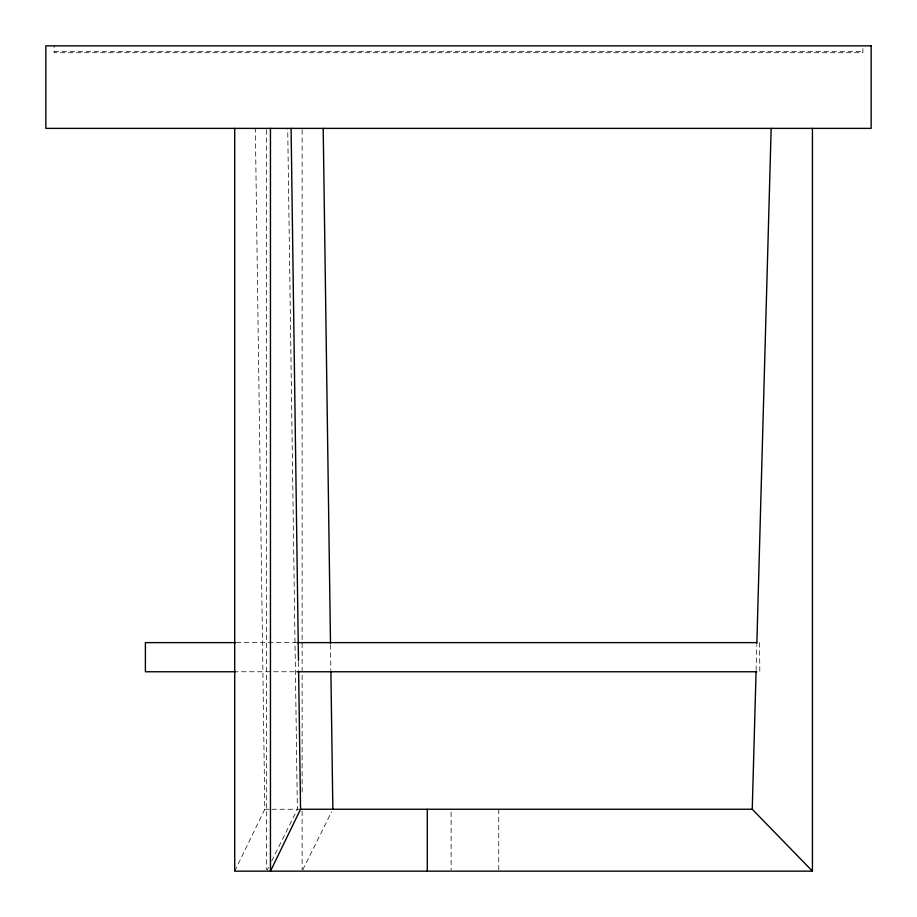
<?xml version="1.0" encoding="UTF-8"?>
<svg xmlns="http://www.w3.org/2000/svg" width="917" height="917" viewBox="0 0 917 917"><rect width="100%" height="100%" fill="white"/><g stroke="black" fill="none" stroke-linecap="round" stroke-linejoin="round"><path stroke-width="0.69" stroke-dasharray="4.58 3.44" d="M756.101 670.499L756.823 644.754M234.718 871.15L264.807 809.252L255.35 128.38M267.271 869.889L268.521 867.356M271.661 861.04L297.372 809.252L287.709 128.38M302.759 869.889L331.599 811.774M54.114 51.352L862.886 51.352M236.311 642.622L295.664 642.622M759.563 642.622L759.815 671.76L756.685 671.76M233.514 671.76L295.664 671.76M264.807 809.252L270.526 809.252M271.936 809.252L300.547 809.252M330.521 644.754L330.888 670.499M298.495 661.925L298.621 670.499M862.886 48.601L862.886 52.727L54.114 52.727L54.114 45.85M498.756 809.252L498.756 869.74M451.107 812.061L451.107 869.74M302.129 129.813L302.129 792.437M302.129 811.041L302.129 869.717M266.641 129.813L266.641 869.717"/><path stroke-width="1.38" d="M234.718 128.38L234.718 871.15L812.428 871.15L752.249 809.252L756.067 671.932M756.857 643.321L771.163 128.38M298.633 671.932L300.547 809.252L270.458 871.15L270.458 128.38M235.451 642.622L145.39 642.622L145.39 671.76L235.451 671.76M296.867 642.622L756.685 642.622M296.867 671.76L756.685 671.76M300.547 809.252L752.249 809.252M323.197 128.38L330.498 643.321M330.899 671.932L332.848 809.252M291.09 128.38L298.472 660.492M812.428 128.38L812.428 871.15M427.288 809.252L427.288 871.15M871.15 45.85L45.85 45.85L45.85 128.38L871.15 128.38L871.15 45.85"/></g></svg>
